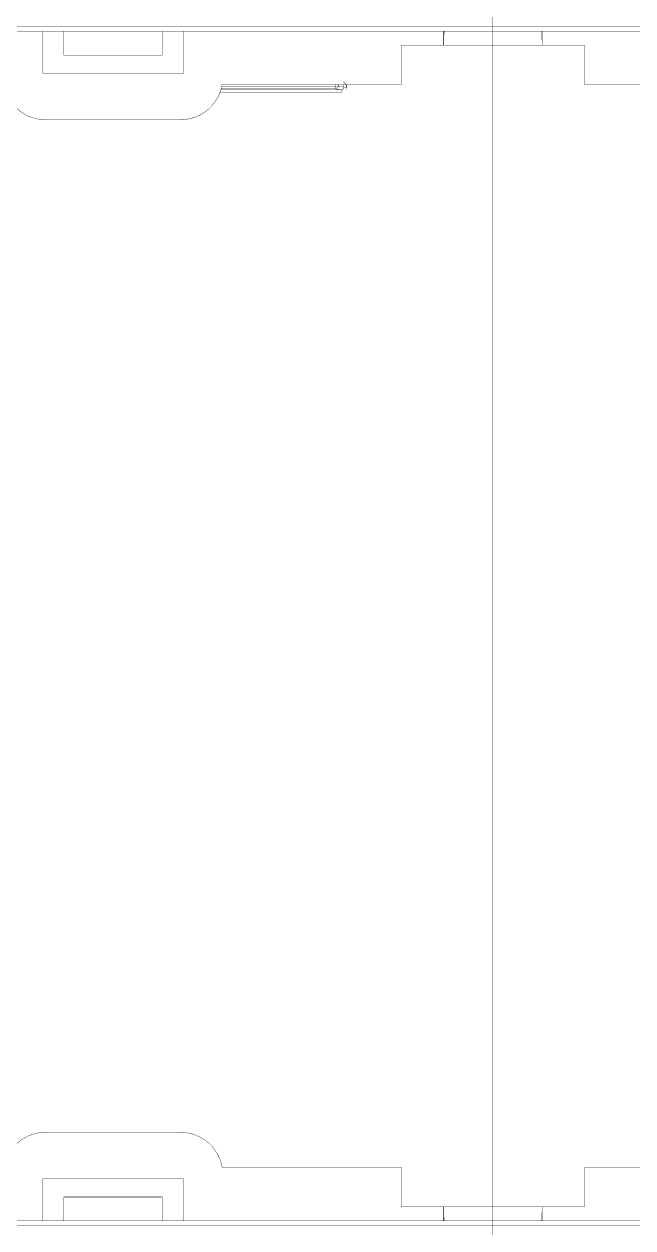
# Model space of a CAD drawing. Header units: inches. Extents: x 0 to 35.2, y -0.7 to 15.9.
# Drawn here: x 13.513 to 14.365, y 11.758 to 13.443 of the extents above; entities that cross this region are included whole.
import ezdxf

# ---------------------------------------------------------------- set-up
doc = ezdxf.new("R2010")
doc.units = ezdxf.units.IN
doc.header["$MEASUREMENT"] = 0
doc.layers.add('Dimensions', color=6, linetype='Continuous')

msp = doc.modelspace()

# ---------------------------------------------------------------- linework, layer by layer
at = {"layer": 'Dimensions', "const_width": 0.0005}
for points in [[(14.1689, 10.4252), (14.1689, 14.5292)], [(12.4994, 13.4389), (15.8385, 13.4389)], [(12.4994, 13.4329), (15.8385, 13.4329)], [(13.539, 13.3739), (13.539, 13.4329)], [(13.5686, 13.3995), (13.5686, 13.4329)], [(13.7063, 13.3995), (13.7063, 13.4329)], [(13.7359, 13.3739), (13.7359, 13.4329)], [(14.1, 13.4133), (14.1006, 13.4329)], [(14.1, 13.4133), (14.1, 13.4329)], [(14.2373, 13.4329), (14.2378, 13.4133)], [(14.2378, 13.4133), (14.2378, 13.4329)], [(13.5686, 13.3995), (13.7063, 13.3995)], [(14.041, 13.4133), (14.1, 13.4133)], [(14.041, 13.3581), (14.041, 13.4133)], [(14.1, 13.4133), (14.2378, 13.4133)], [(14.2378, 13.4133), (14.2969, 13.4133)], [(14.2969, 13.3581), (14.2969, 13.4133)], [(13.539, 13.3739), (13.7359, 13.3739)], [(13.7869, 13.3467), (13.9564, 13.3467)], [(13.7882, 13.3506), (13.9564, 13.3506)], [(13.7887, 13.3522), (13.9486, 13.3522)], [(13.7896, 13.3561), (13.9486, 13.3561)], [(13.79, 13.3581), (14.041, 13.3581)], [(13.9486, 13.3561), (13.9486, 13.3581)], [(13.9486, 13.3522), (13.9486, 13.3561)], [(13.9486, 13.3561), (13.9526, 13.3561)], [(13.9486, 13.3522), (13.9564, 13.3506)], [(13.9526, 13.3561), (13.9526, 13.3581)], [(13.9526, 13.3561), (13.9603, 13.3546)], [(13.9564, 13.3467), (13.9564, 13.3506)], [(13.9564, 13.3506), (13.9564, 13.3506)], [(13.9564, 13.3506), (13.9565, 13.3506)], [(13.9565, 13.3506), (13.9566, 13.3507)], [(13.9566, 13.3507), (13.9566, 13.3507)], [(13.9566, 13.3507), (13.9567, 13.3507)], [(13.9567, 13.3507), (13.9568, 13.3507)], [(13.9568, 13.3507), (13.9568, 13.3507)], [(13.9568, 13.3507), (13.9569, 13.3507)], [(13.9569, 13.3507), (13.9569, 13.3507)], [(13.957, 13.3507), (13.9571, 13.3507)], [(13.9569, 13.3507), (13.957, 13.3507)], [(13.9571, 13.3507), (13.9571, 13.3507)], [(13.9571, 13.3507), (13.9572, 13.3507)], [(13.9572, 13.3507), (13.9572, 13.3507)], [(13.9572, 13.3507), (13.9573, 13.3508)], [(13.9573, 13.3508), (13.9574, 13.3508)], [(13.9574, 13.3508), (13.9574, 13.3508)], [(13.9574, 13.3508), (13.9575, 13.3508)], [(13.9575, 13.3508), (13.9575, 13.3508)], [(13.9575, 13.3508), (13.9576, 13.3508)], [(13.9576, 13.3508), (13.9577, 13.3509)], [(13.9577, 13.3509), (13.9577, 13.3509)], [(13.9577, 13.3509), (13.9578, 13.3509)], [(13.9578, 13.3509), (13.9578, 13.3509)], [(13.9578, 13.3509), (13.9579, 13.3509)], [(13.9579, 13.3509), (13.9579, 13.351)], [(13.9579, 13.351), (13.958, 13.351)], [(13.958, 13.351), (13.9581, 13.351)], [(13.9581, 13.351), (13.9581, 13.351)], [(13.9582, 13.3511), (13.9582, 13.3511)], [(13.9581, 13.351), (13.9582, 13.3511)], [(13.9582, 13.3511), (13.9583, 13.3511)], [(13.9583, 13.3511), (13.9583, 13.3512)], [(13.9584, 13.3512), (13.9584, 13.3512)], [(13.9583, 13.3512), (13.9584, 13.3512)], [(13.9584, 13.3512), (13.9585, 13.3513)], [(13.9585, 13.3513), (13.9585, 13.3513)], [(13.9585, 13.3513), (13.9586, 13.3513)], [(13.9586, 13.3513), (13.9587, 13.3514)], [(13.9587, 13.3514), (13.9587, 13.3514)], [(13.9588, 13.3515), (13.9588, 13.3515)], [(13.9587, 13.3514), (13.9588, 13.3514)], [(13.9588, 13.3514), (13.9588, 13.3515)], [(13.9588, 13.3515), (13.9589, 13.3515)], [(13.9589, 13.3515), (13.9589, 13.3516)], [(13.9589, 13.3516), (13.959, 13.3516)], [(13.959, 13.3516), (13.959, 13.3517)], [(13.959, 13.3517), (13.9591, 13.3517)], [(13.9591, 13.3517), (13.9591, 13.3518)], [(13.9592, 13.3518), (13.9592, 13.3518)], [(13.9591, 13.3518), (13.9592, 13.3518)], [(13.9593, 13.3519), (13.9593, 13.3519)], [(13.9593, 13.3519), (13.9593, 13.352)], [(13.9592, 13.3518), (13.9593, 13.3519)], [(13.9593, 13.352), (13.9594, 13.352)], [(13.9594, 13.352), (13.9594, 13.3521)], [(13.9594, 13.3619), (13.9595, 13.3618)], [(13.9595, 13.3522), (13.9595, 13.3522)], [(13.9594, 13.3521), (13.9595, 13.3521)], [(13.9595, 13.3521), (13.9595, 13.3522)], [(13.9595, 13.3618), (13.9596, 13.3618)], [(13.9596, 13.3523), (13.9596, 13.3523)], [(13.9595, 13.3522), (13.9596, 13.3523)], [(13.9596, 13.3618), (13.9597, 13.3617)], [(13.9596, 13.3524), (13.9597, 13.3524)], [(13.9597, 13.3524), (13.9597, 13.3525)], [(13.9596, 13.3523), (13.9596, 13.3524)], [(13.9597, 13.3617), (13.9599, 13.3616)], [(13.9598, 13.3526), (13.9598, 13.3526)], [(13.9597, 13.3525), (13.9597, 13.3525)], [(13.9597, 13.3525), (13.9598, 13.3526)], [(13.9599, 13.3616), (13.96, 13.3616)], [(13.9599, 13.3528), (13.9599, 13.3529)], [(13.9598, 13.3527), (13.9599, 13.3527)], [(13.9599, 13.3527), (13.9599, 13.3528)], [(13.9598, 13.3526), (13.9598, 13.3527)], [(13.96, 13.3616), (13.9601, 13.3615)], [(13.96, 13.353), (13.96, 13.353)], [(13.9599, 13.3529), (13.96, 13.3529)], [(13.96, 13.3529), (13.96, 13.353)], [(13.9601, 13.3615), (13.9602, 13.3615)], [(13.9601, 13.3532), (13.9601, 13.3533)], [(13.9601, 13.3532), (13.9601, 13.3532)], [(13.96, 13.3531), (13.96, 13.3531)], [(13.96, 13.3531), (13.9601, 13.3532)], [(13.96, 13.353), (13.96, 13.3531)], [(13.9602, 13.3615), (13.9603, 13.3614)], [(13.9602, 13.3535), (13.9602, 13.3536)], [(13.9602, 13.3535), (13.9602, 13.3535)], [(13.9601, 13.3534), (13.9602, 13.3534)], [(13.9602, 13.3534), (13.9602, 13.3535)], [(13.9601, 13.3533), (13.9601, 13.3534)], [(13.9603, 13.3614), (13.9604, 13.3614)], [(13.9603, 13.3541), (13.9603, 13.3541)], [(13.9603, 13.354), (13.9603, 13.354)], [(13.9603, 13.354), (13.9603, 13.3541)], [(13.9603, 13.3538), (13.9603, 13.3539)], [(13.9603, 13.3539), (13.9603, 13.354)], [(13.9602, 13.3538), (13.9603, 13.3538)], [(13.9602, 13.3537), (13.9602, 13.3537)], [(13.9602, 13.3537), (13.9602, 13.3538)], [(13.9602, 13.3536), (13.9602, 13.3537)], [(13.9603, 13.3546), (13.9603, 13.3581)], [(13.9603, 13.3546), (13.9643, 13.3546)], [(13.9603, 13.3545), (13.9603, 13.3545)], [(13.9603, 13.3545), (13.9603, 13.3546)], [(13.9603, 13.3544), (13.9603, 13.3545)], [(13.9603, 13.3543), (13.9603, 13.3543)], [(13.9603, 13.3543), (13.9603, 13.3544)], [(13.9603, 13.3541), (13.9603, 13.3542)], [(13.9603, 13.3542), (13.9603, 13.3543)], [(13.9604, 13.3614), (13.9605, 13.3613)], [(13.9605, 13.3613), (13.9606, 13.3612)], [(13.9606, 13.3612), (13.9607, 13.3612)], [(13.9607, 13.3612), (13.9608, 13.3611)], [(13.9608, 13.3611), (13.9609, 13.361)], [(13.9609, 13.361), (13.961, 13.3609)], [(13.961, 13.3609), (13.9611, 13.3609)], [(13.9611, 13.3609), (13.9612, 13.3608)], [(13.9612, 13.3608), (13.9613, 13.3607)], [(13.9613, 13.3607), (13.9614, 13.3606)], [(13.9614, 13.3606), (13.9615, 13.3606)], [(13.9615, 13.3606), (13.9616, 13.3605)], [(13.9616, 13.3605), (13.9617, 13.3604)], [(13.9617, 13.3604), (13.9618, 13.3603)], [(13.9618, 13.3603), (13.9619, 13.3602)], [(13.9619, 13.3602), (13.962, 13.3601)], [(13.962, 13.3601), (13.962, 13.3601)], [(13.962, 13.3601), (13.9621, 13.36)], [(13.9621, 13.36), (13.9622, 13.3599)], [(13.9622, 13.3599), (13.9623, 13.3598)], [(13.9623, 13.3598), (13.9624, 13.3597)], [(13.9624, 13.3597), (13.9625, 13.3596)], [(13.9625, 13.3596), (13.9625, 13.3595)], [(13.9625, 13.3595), (13.9626, 13.3594)], [(13.9626, 13.3594), (13.9627, 13.3593)], [(13.9627, 13.3593), (13.9628, 13.3592)], [(13.9628, 13.3592), (13.9628, 13.3591)], [(13.9628, 13.3591), (13.9629, 13.359)], [(13.9629, 13.359), (13.963, 13.3589)], [(13.963, 13.3589), (13.963, 13.3588)], [(13.963, 13.3588), (13.9631, 13.3587)], [(13.9631, 13.3587), (13.9632, 13.3586)], [(13.9632, 13.3586), (13.9632, 13.3585)], [(13.9632, 13.3585), (13.9633, 13.3584)], [(13.9633, 13.3584), (13.9633, 13.3583)], [(13.9633, 13.3583), (13.9634, 13.3581)], [(13.9634, 13.3581), (13.9635, 13.358)], [(13.9635, 13.358), (13.9635, 13.3579)], [(13.9635, 13.3579), (13.9636, 13.3578)], [(13.9636, 13.3578), (13.9636, 13.3577)], [(13.9636, 13.3577), (13.9637, 13.3576)], [(13.9637, 13.3576), (13.9637, 13.3575)], [(13.9637, 13.3516), (13.9637, 13.3517)], [(13.9637, 13.3575), (13.9638, 13.3574)], [(13.9638, 13.3574), (13.9638, 13.3572)], [(13.9638, 13.3572), (13.9638, 13.3571)], [(13.9638, 13.3519), (13.9638, 13.352)], [(13.9637, 13.3518), (13.9638, 13.3519)], [(13.9637, 13.3517), (13.9637, 13.3518)], [(13.9638, 13.3571), (13.9639, 13.357)], [(13.9639, 13.357), (13.9639, 13.3569)], [(13.9639, 13.3521), (13.9639, 13.3523)], [(13.9638, 13.352), (13.9639, 13.3521)], [(13.9639, 13.3569), (13.964, 13.3568)], [(13.964, 13.3568), (13.964, 13.3566)], [(13.964, 13.3566), (13.964, 13.3565)], [(13.964, 13.3525), (13.964, 13.3526)], [(13.9639, 13.3524), (13.964, 13.3525)], [(13.9639, 13.3523), (13.9639, 13.3524)], [(13.964, 13.3565), (13.964, 13.3564)], [(13.964, 13.3564), (13.9641, 13.3563)], [(13.9641, 13.3563), (13.9641, 13.3562)], [(13.9641, 13.3562), (13.9641, 13.356)], [(13.9641, 13.353), (13.9641, 13.3531)], [(13.9641, 13.3529), (13.9641, 13.353)], [(13.964, 13.3527), (13.9641, 13.3529)], [(13.964, 13.3526), (13.964, 13.3527)], [(13.9641, 13.356), (13.9641, 13.3559)], [(13.9641, 13.3559), (13.9642, 13.3558)], [(13.9642, 13.3558), (13.9642, 13.3557)], [(13.9642, 13.3557), (13.9642, 13.3556)], [(13.9642, 13.3556), (13.9642, 13.3554)], [(13.9642, 13.3536), (13.9642, 13.3537)], [(13.9642, 13.3535), (13.9642, 13.3536)], [(13.9642, 13.3533), (13.9642, 13.3535)], [(13.9641, 13.3532), (13.9642, 13.3533)], [(13.9641, 13.3531), (13.9641, 13.3532)], [(13.9643, 13.3546), (13.9643, 13.3581)], [(13.9642, 13.3554), (13.9642, 13.3553)], [(13.9642, 13.3553), (13.9642, 13.3552)], [(13.9642, 13.3552), (13.9642, 13.3551)], [(13.9642, 13.3551), (13.9643, 13.3549)], [(13.9643, 13.3549), (13.9643, 13.3548)], [(13.9643, 13.3548), (13.9643, 13.3547)], [(13.9643, 13.3547), (13.9643, 13.3546)], [(13.9643, 13.3544), (13.9643, 13.3546)], [(13.9643, 13.3543), (13.9643, 13.3544)], [(13.9642, 13.3542), (13.9643, 13.3543)], [(13.9642, 13.3541), (13.9642, 13.3542)], [(13.9642, 13.354), (13.9642, 13.3541)], [(13.9642, 13.3538), (13.9642, 13.354)], [(13.9642, 13.3537), (13.9642, 13.3538)], [(14.2969, 13.3581), (14.5479, 13.3581)], [(13.5431, 13.3089), (13.7318, 13.3089)], [(13.5431, 11.8916), (13.7318, 11.8916)], [(13.79, 11.8424), (14.041, 11.8424)], [(14.041, 11.7873), (14.041, 11.8424)], [(14.2969, 11.8424), (14.5479, 11.8424)], [(14.2969, 11.7873), (14.2969, 11.8424)], [(13.539, 11.8266), (13.7359, 11.8266)], [(13.539, 11.7676), (13.539, 11.8266)], [(13.7359, 11.7676), (13.7359, 11.8266)], [(13.5686, 11.7676), (13.5686, 11.801)], [(13.5686, 11.801), (13.7063, 11.801)], [(13.7063, 11.7676), (13.7063, 11.801)], [(14.041, 11.7873), (14.1, 11.7873)], [(14.1, 11.7676), (14.1, 11.7873)], [(14.1, 11.7873), (14.1006, 11.7676)], [(14.1, 11.7873), (14.2378, 11.7873)], [(14.2373, 11.7676), (14.2378, 11.7873)], [(14.2378, 11.7676), (14.2378, 11.7873)], [(14.2378, 11.7873), (14.2969, 11.7873)], [(12.4994, 11.7676), (15.8385, 11.7676)], [(12.4994, 11.7616), (15.8385, 11.7616)]]:
    msp.add_lwpolyline(points, dxfattribs=at)
at = {"layer": 'Dimensions', "const_width": 0.00025}
for points in [[(13.5389, 13.4329, 1), (13.5392, 13.4329, 1)], [(13.5684, 13.4329, 1), (13.5687, 13.4329, 1)], [(13.7062, 13.4329, 1), (13.7065, 13.4329, 1)], [(13.7358, 13.4329, 1), (13.736, 13.4329, 1)], [(14.0999, 13.4329, 1), (14.1002, 13.4329, 1)], [(14.1005, 13.4329, 1), (14.1008, 13.4329, 1)], [(14.2371, 13.4329, 1), (14.2374, 13.4329, 1)], [(14.2377, 13.4329, 1), (14.238, 13.4329, 1)], [(13.5684, 13.3995, 1), (13.5687, 13.3995, 1)], [(13.5684, 13.3995, 1), (13.5687, 13.3995, 1)], [(13.7062, 13.3995, 1), (13.7065, 13.3995, 1)], [(13.7062, 13.3995, 1), (13.7065, 13.3995, 1)], [(14.0409, 13.4133, 1), (14.0411, 13.4133, 1)], [(14.0409, 13.4133, 1), (14.0411, 13.4133, 1)], [(14.0999, 13.4133, 1), (14.1002, 13.4133, 1)], [(14.0999, 13.4133, 1), (14.1002, 13.4133, 1)], [(14.0999, 13.4133, 1), (14.1002, 13.4133, 1)], [(14.0999, 13.4133, 1), (14.1002, 13.4133, 1)], [(14.2377, 13.4133, 1), (14.238, 13.4133, 1)], [(14.2377, 13.4133, 1), (14.238, 13.4133, 1)], [(14.2377, 13.4133, 1), (14.238, 13.4133, 1)], [(14.2377, 13.4133, 1), (14.238, 13.4133, 1)], [(14.2968, 13.4133, 1), (14.297, 13.4133, 1)], [(14.2968, 13.4133, 1), (14.297, 13.4133, 1)], [(13.5389, 13.3739, 1), (13.5392, 13.3739, 1)], [(13.5389, 13.3739, 1), (13.5392, 13.3739, 1)], [(13.7358, 13.3739, 1), (13.736, 13.3739, 1)], [(13.7358, 13.3739, 1), (13.736, 13.3739, 1)], [(13.7867, 13.3467, 1), (13.787, 13.3467, 1)], [(13.7881, 13.3506, 1), (13.7884, 13.3506, 1)], [(13.7886, 13.3522, 1), (13.7888, 13.3522, 1)], [(13.7895, 13.3561, 1), (13.7898, 13.3561, 1)], [(13.7899, 13.3581, 1), (13.7901, 13.3581, 1)], [(13.7899, 13.3581, 1), (13.7901, 13.3581, 1)], [(13.9485, 13.3581, 1), (13.9488, 13.3581, 1)], [(13.9485, 13.3561, 1), (13.9488, 13.3561, 1)], [(13.9485, 13.3561, 1), (13.9488, 13.3561, 1)], [(13.9485, 13.3561, 1), (13.9488, 13.3561, 1)], [(13.9485, 13.3561, 1), (13.9488, 13.3561, 1)], [(13.9485, 13.3522, 1), (13.9488, 13.3522, 1)], [(13.9485, 13.3522, 1), (13.9488, 13.3522, 1)], [(13.9485, 13.3522, 1), (13.9488, 13.3522, 1)], [(13.9485, 13.3522, 1), (13.9488, 13.3522, 1)], [(13.9525, 13.3581, 1), (13.9527, 13.3581, 1)], [(13.9525, 13.3561, 1), (13.9527, 13.3561, 1)], [(13.9525, 13.3561, 1), (13.9527, 13.3561, 1)], [(13.9525, 13.3561, 1), (13.9527, 13.3561, 1)], [(13.9525, 13.3561, 1), (13.9527, 13.3561, 1)], [(13.9563, 13.3506, 1), (13.9565, 13.3506, 1)], [(13.9563, 13.3506, 1), (13.9565, 13.3506, 1)], [(13.9563, 13.3506, 1), (13.9565, 13.3506, 1)], [(13.9563, 13.3506, 1), (13.9565, 13.3506, 1)], [(13.9563, 13.3467, 1), (13.9565, 13.3467, 1)], [(13.9563, 13.3467, 1), (13.9565, 13.3467, 1)], [(13.9563, 13.3506, 1), (13.9566, 13.3506, 1)], [(13.9563, 13.3506, 1), (13.9566, 13.3506, 1)], [(13.9564, 13.3506, 1), (13.9566, 13.3506, 1)], [(13.9564, 13.3506, 1), (13.9566, 13.3506, 1)], [(13.9564, 13.3507, 1), (13.9567, 13.3507, 1)], [(13.9564, 13.3507, 1), (13.9567, 13.3507, 1)], [(13.9565, 13.3507, 1), (13.9568, 13.3507, 1)], [(13.9565, 13.3507, 1), (13.9568, 13.3507, 1)], [(13.9566, 13.3507, 1), (13.9568, 13.3507, 1)], [(13.9566, 13.3507, 1), (13.9568, 13.3507, 1)], [(13.9566, 13.3507, 1), (13.9569, 13.3507, 1)], [(13.9566, 13.3507, 1), (13.9569, 13.3507, 1)], [(13.9567, 13.3507, 1), (13.9569, 13.3507, 1)], [(13.9567, 13.3507, 1), (13.9569, 13.3507, 1)], [(13.9568, 13.3507, 1), (13.957, 13.3507, 1)], [(13.9568, 13.3507, 1), (13.957, 13.3507, 1)], [(13.9568, 13.3507, 1), (13.9571, 13.3507, 1)], [(13.9568, 13.3507, 1), (13.9571, 13.3507, 1)], [(13.9569, 13.3507, 1), (13.9571, 13.3507, 1)], [(13.9569, 13.3507, 1), (13.9571, 13.3507, 1)], [(13.9569, 13.3507, 1), (13.9572, 13.3507, 1)], [(13.9569, 13.3507, 1), (13.9572, 13.3507, 1)], [(13.957, 13.3507, 1), (13.9572, 13.3507, 1)], [(13.957, 13.3507, 1), (13.9572, 13.3507, 1)], [(13.9571, 13.3507, 1), (13.9573, 13.3507, 1)], [(13.9571, 13.3507, 1), (13.9573, 13.3507, 1)], [(13.9571, 13.3507, 1), (13.9574, 13.3507, 1)], [(13.9571, 13.3507, 1), (13.9574, 13.3507, 1)], [(13.9572, 13.3508, 1), (13.9574, 13.3508, 1)], [(13.9572, 13.3508, 1), (13.9574, 13.3508, 1)], [(13.9572, 13.3508, 1), (13.9575, 13.3508, 1)], [(13.9572, 13.3508, 1), (13.9575, 13.3508, 1)], [(13.9574, 13.3508, 1), (13.9576, 13.3508, 1)], [(13.9574, 13.3508, 1), (13.9576, 13.3508, 1)], [(13.9573, 13.3508, 1), (13.9575, 13.3508, 1)], [(13.9573, 13.3508, 1), (13.9575, 13.3508, 1)], [(13.9574, 13.3508, 1), (13.9577, 13.3508, 1)], [(13.9574, 13.3508, 1), (13.9577, 13.3508, 1)], [(13.9575, 13.3508, 1), (13.9577, 13.3508, 1)], [(13.9575, 13.3508, 1), (13.9577, 13.3508, 1)], [(13.9575, 13.3509, 1), (13.9578, 13.3509, 1)], [(13.9575, 13.3509, 1), (13.9578, 13.3509, 1)], [(13.9577, 13.3509, 1), (13.9579, 13.3509, 1)], [(13.9577, 13.3509, 1), (13.9579, 13.3509, 1)], [(13.9576, 13.3509, 1), (13.9578, 13.3509, 1)], [(13.9576, 13.3509, 1), (13.9578, 13.3509, 1)], [(13.9577, 13.3509, 1), (13.958, 13.3509, 1)], [(13.9577, 13.3509, 1), (13.958, 13.3509, 1)], [(13.9578, 13.3509, 1), (13.958, 13.3509, 1)], [(13.9578, 13.3509, 1), (13.958, 13.3509, 1)], [(13.9578, 13.351, 1), (13.9581, 13.351, 1)], [(13.9578, 13.351, 1), (13.9581, 13.351, 1)], [(13.9579, 13.351, 1), (13.9582, 13.351, 1)], [(13.9579, 13.351, 1), (13.9582, 13.351, 1)], [(13.9579, 13.351, 1), (13.9581, 13.351, 1)], [(13.9579, 13.351, 1), (13.9581, 13.351, 1)], [(13.958, 13.351, 1), (13.9582, 13.351, 1)], [(13.958, 13.351, 1), (13.9582, 13.351, 1)], [(13.958, 13.3511, 1), (13.9583, 13.3511, 1)], [(13.958, 13.3511, 1), (13.9583, 13.3511, 1)], [(13.9581, 13.3511, 1), (13.9584, 13.3511, 1)], [(13.9581, 13.3511, 1), (13.9584, 13.3511, 1)], [(13.9582, 13.3511, 1), (13.9584, 13.3511, 1)], [(13.9582, 13.3511, 1), (13.9584, 13.3511, 1)], [(13.9582, 13.3512, 1), (13.9585, 13.3512, 1)], [(13.9582, 13.3512, 1), (13.9585, 13.3512, 1)], [(13.9583, 13.3512, 1), (13.9585, 13.3512, 1)], [(13.9583, 13.3512, 1), (13.9585, 13.3512, 1)], [(13.9583, 13.3512, 1), (13.9586, 13.3512, 1)], [(13.9583, 13.3512, 1), (13.9586, 13.3512, 1)], [(13.9584, 13.3513, 1), (13.9586, 13.3513, 1)], [(13.9584, 13.3513, 1), (13.9586, 13.3513, 1)], [(13.9585, 13.3513, 1), (13.9587, 13.3513, 1)], [(13.9585, 13.3513, 1), (13.9587, 13.3513, 1)], [(13.9584, 13.3513, 1), (13.9587, 13.3513, 1)], [(13.9584, 13.3513, 1), (13.9587, 13.3513, 1)], [(13.9585, 13.3514, 1), (13.9588, 13.3514, 1)], [(13.9585, 13.3514, 1), (13.9588, 13.3514, 1)], [(13.9586, 13.3514, 1), (13.9589, 13.3514, 1)], [(13.9586, 13.3514, 1), (13.9589, 13.3514, 1)], [(13.9587, 13.3515, 1), (13.9589, 13.3515, 1)], [(13.9587, 13.3515, 1), (13.9589, 13.3515, 1)], [(13.9586, 13.3514, 1), (13.9588, 13.3514, 1)], [(13.9586, 13.3514, 1), (13.9588, 13.3514, 1)], [(13.9587, 13.3515, 1), (13.959, 13.3515, 1)], [(13.9587, 13.3515, 1), (13.959, 13.3515, 1)], [(13.9588, 13.3515, 1), (13.959, 13.3515, 1)], [(13.9588, 13.3515, 1), (13.959, 13.3515, 1)], [(13.9589, 13.3516, 1), (13.9591, 13.3516, 1)], [(13.9589, 13.3516, 1), (13.9591, 13.3516, 1)], [(13.9588, 13.3516, 1), (13.9591, 13.3516, 1)], [(13.9588, 13.3516, 1), (13.9591, 13.3516, 1)], [(13.959, 13.3517, 1), (13.9592, 13.3517, 1)], [(13.959, 13.3517, 1), (13.9592, 13.3517, 1)], [(13.9589, 13.3517, 1), (13.9592, 13.3517, 1)], [(13.9589, 13.3517, 1), (13.9592, 13.3517, 1)], [(13.959, 13.3518, 1), (13.9593, 13.3518, 1)], [(13.959, 13.3518, 1), (13.9593, 13.3518, 1)], [(13.959, 13.3518, 1), (13.9593, 13.3518, 1)], [(13.959, 13.3518, 1), (13.9593, 13.3518, 1)], [(13.9592, 13.3519, 1), (13.9594, 13.3519, 1)], [(13.9592, 13.3519, 1), (13.9594, 13.3519, 1)], [(13.9591, 13.3518, 1), (13.9593, 13.3518, 1)], [(13.9591, 13.3518, 1), (13.9593, 13.3518, 1)], [(13.9591, 13.3519, 1), (13.9594, 13.3519, 1)], [(13.9591, 13.3519, 1), (13.9594, 13.3519, 1)], [(13.9593, 13.352, 1), (13.9595, 13.352, 1)], [(13.9593, 13.352, 1), (13.9595, 13.352, 1)], [(13.9592, 13.352, 1), (13.9595, 13.352, 1)], [(13.9592, 13.352, 1), (13.9595, 13.352, 1)], [(13.9593, 13.3619, 1), (13.9595, 13.3619, 1)], [(13.9593, 13.3521, 1), (13.9596, 13.3521, 1)], [(13.9593, 13.3521, 1), (13.9596, 13.3521, 1)], [(13.9594, 13.3522, 1), (13.9596, 13.3522, 1)], [(13.9594, 13.3522, 1), (13.9596, 13.3522, 1)], [(13.9593, 13.3521, 1), (13.9595, 13.3521, 1)], [(13.9593, 13.3521, 1), (13.9595, 13.3521, 1)], [(13.9594, 13.3618, 1), (13.9596, 13.3618, 1)], [(13.9594, 13.3618, 1), (13.9596, 13.3618, 1)], [(13.9594, 13.3522, 1), (13.9597, 13.3522, 1)], [(13.9594, 13.3522, 1), (13.9597, 13.3522, 1)], [(13.9594, 13.3523, 1), (13.9597, 13.3523, 1)], [(13.9594, 13.3523, 1), (13.9597, 13.3523, 1)], [(13.9595, 13.3618, 1), (13.9598, 13.3618, 1)], [(13.9595, 13.3618, 1), (13.9598, 13.3618, 1)], [(13.9596, 13.3524, 1), (13.9598, 13.3524, 1)], [(13.9596, 13.3524, 1), (13.9598, 13.3524, 1)], [(13.9595, 13.3523, 1), (13.9597, 13.3523, 1)], [(13.9595, 13.3523, 1), (13.9597, 13.3523, 1)], [(13.9595, 13.3524, 1), (13.9598, 13.3524, 1)], [(13.9595, 13.3524, 1), (13.9598, 13.3524, 1)], [(13.9596, 13.3617, 1), (13.9599, 13.3617, 1)], [(13.9596, 13.3617, 1), (13.9599, 13.3617, 1)], [(13.9596, 13.3525, 1), (13.9599, 13.3525, 1)], [(13.9596, 13.3525, 1), (13.9599, 13.3525, 1)], [(13.9597, 13.3526, 1), (13.9599, 13.3526, 1)], [(13.9597, 13.3526, 1), (13.9599, 13.3526, 1)], [(13.9596, 13.3525, 1), (13.9598, 13.3525, 1)], [(13.9596, 13.3525, 1), (13.9598, 13.3525, 1)], [(13.9597, 13.3616, 1), (13.96, 13.3616, 1)], [(13.9597, 13.3616, 1), (13.96, 13.3616, 1)], [(13.9597, 13.3527, 1), (13.96, 13.3527, 1)], [(13.9597, 13.3527, 1), (13.96, 13.3527, 1)], [(13.9598, 13.3528, 1), (13.96, 13.3528, 1)], [(13.9598, 13.3528, 1), (13.96, 13.3528, 1)], [(13.9597, 13.3526, 1), (13.9599, 13.3526, 1)], [(13.9597, 13.3526, 1), (13.9599, 13.3526, 1)], [(13.9597, 13.3527, 1), (13.96, 13.3527, 1)], [(13.9597, 13.3527, 1), (13.96, 13.3527, 1)], [(13.9598, 13.3616, 1), (13.9601, 13.3616, 1)], [(13.9598, 13.3616, 1), (13.9601, 13.3616, 1)], [(13.9598, 13.3529, 1), (13.9601, 13.3529, 1)], [(13.9598, 13.3529, 1), (13.9601, 13.3529, 1)], [(13.9599, 13.353, 1), (13.9601, 13.353, 1)], [(13.9599, 13.353, 1), (13.9601, 13.353, 1)], [(13.9598, 13.3529, 1), (13.96, 13.3529, 1)], [(13.9598, 13.3529, 1), (13.96, 13.3529, 1)], [(13.96, 13.3615, 1), (13.9602, 13.3615, 1)], [(13.96, 13.3615, 1), (13.9602, 13.3615, 1)], [(13.96, 13.3532, 1), (13.9602, 13.3532, 1)], [(13.96, 13.3532, 1), (13.9602, 13.3532, 1)], [(13.9599, 13.3531, 1), (13.9602, 13.3531, 1)], [(13.9599, 13.3531, 1), (13.9602, 13.3531, 1)], [(13.9599, 13.3532, 1), (13.9602, 13.3532, 1)], [(13.9599, 13.3532, 1), (13.9602, 13.3532, 1)], [(13.9599, 13.353, 1), (13.9601, 13.353, 1)], [(13.9599, 13.353, 1), (13.9601, 13.353, 1)], [(13.9599, 13.3531, 1), (13.9602, 13.3531, 1)], [(13.9599, 13.3531, 1), (13.9602, 13.3531, 1)], [(13.9601, 13.3615, 1), (13.9603, 13.3615, 1)], [(13.9601, 13.3615, 1), (13.9603, 13.3615, 1)], [(13.9601, 13.3535, 1), (13.9603, 13.3535, 1)], [(13.9601, 13.3535, 1), (13.9603, 13.3535, 1)], [(13.96, 13.3534, 1), (13.9603, 13.3534, 1)], [(13.96, 13.3534, 1), (13.9603, 13.3534, 1)], [(13.96, 13.3535, 1), (13.9603, 13.3535, 1)], [(13.96, 13.3535, 1), (13.9603, 13.3535, 1)], [(13.96, 13.3533, 1), (13.9602, 13.3533, 1)], [(13.96, 13.3533, 1), (13.9602, 13.3533, 1)], [(13.96, 13.3534, 1), (13.9603, 13.3534, 1)], [(13.96, 13.3534, 1), (13.9603, 13.3534, 1)], [(13.9602, 13.3614, 1), (13.9604, 13.3614, 1)], [(13.9602, 13.3614, 1), (13.9604, 13.3614, 1)], [(13.9602, 13.354, 1), (13.9604, 13.354, 1)], [(13.9602, 13.354, 1), (13.9604, 13.354, 1)], [(13.9602, 13.3541, 1), (13.9604, 13.3541, 1)], [(13.9602, 13.3541, 1), (13.9604, 13.3541, 1)], [(13.9601, 13.3539, 1), (13.9604, 13.3539, 1)], [(13.9601, 13.3539, 1), (13.9604, 13.3539, 1)], [(13.9602, 13.354, 1), (13.9604, 13.354, 1)], [(13.9602, 13.354, 1), (13.9604, 13.354, 1)], [(13.9601, 13.3538, 1), (13.9604, 13.3538, 1)], [(13.9601, 13.3538, 1), (13.9604, 13.3538, 1)], [(13.9601, 13.3537, 1), (13.9604, 13.3537, 1)], [(13.9601, 13.3537, 1), (13.9604, 13.3537, 1)], [(13.9601, 13.3538, 1), (13.9604, 13.3538, 1)], [(13.9601, 13.3538, 1), (13.9604, 13.3538, 1)], [(13.9601, 13.3536, 1), (13.9603, 13.3536, 1)], [(13.9601, 13.3536, 1), (13.9603, 13.3536, 1)], [(13.9601, 13.3537, 1), (13.9603, 13.3537, 1)], [(13.9601, 13.3537, 1), (13.9603, 13.3537, 1)], [(13.9602, 13.3581, 1), (13.9605, 13.3581, 1)], [(13.9602, 13.3546, 1), (13.9605, 13.3546, 1)], [(13.9602, 13.3545, 1), (13.9605, 13.3545, 1)], [(13.9602, 13.3545, 1), (13.9605, 13.3545, 1)], [(13.9602, 13.3546, 1), (13.9605, 13.3546, 1)], [(13.9602, 13.3546, 1), (13.9605, 13.3546, 1)], [(13.9602, 13.3546, 1), (13.9605, 13.3546, 1)], [(13.9602, 13.3545, 1), (13.9604, 13.3545, 1)], [(13.9602, 13.3545, 1), (13.9604, 13.3545, 1)], [(13.9602, 13.3543, 1), (13.9604, 13.3543, 1)], [(13.9602, 13.3543, 1), (13.9604, 13.3543, 1)], [(13.9602, 13.3544, 1), (13.9604, 13.3544, 1)], [(13.9602, 13.3544, 1), (13.9604, 13.3544, 1)], [(13.9602, 13.3542, 1), (13.9604, 13.3542, 1)], [(13.9602, 13.3542, 1), (13.9604, 13.3542, 1)], [(13.9602, 13.3543, 1), (13.9604, 13.3543, 1)], [(13.9602, 13.3543, 1), (13.9604, 13.3543, 1)], [(13.9602, 13.3541, 1), (13.9604, 13.3541, 1)], [(13.9602, 13.3541, 1), (13.9604, 13.3541, 1)], [(13.9603, 13.3614, 1), (13.9605, 13.3614, 1)], [(13.9603, 13.3614, 1), (13.9605, 13.3614, 1)], [(13.9604, 13.3613, 1), (13.9606, 13.3613, 1)], [(13.9604, 13.3613, 1), (13.9606, 13.3613, 1)], [(13.9605, 13.3612, 1), (13.9607, 13.3612, 1)], [(13.9605, 13.3612, 1), (13.9607, 13.3612, 1)], [(13.9606, 13.3612, 1), (13.9608, 13.3612, 1)], [(13.9606, 13.3612, 1), (13.9608, 13.3612, 1)], [(13.9607, 13.3611, 1), (13.9609, 13.3611, 1)], [(13.9607, 13.3611, 1), (13.9609, 13.3611, 1)], [(13.9608, 13.361, 1), (13.961, 13.361, 1)], [(13.9608, 13.361, 1), (13.961, 13.361, 1)], [(13.9609, 13.3609, 1), (13.9611, 13.3609, 1)], [(13.9609, 13.3609, 1), (13.9611, 13.3609, 1)], [(13.961, 13.3609, 1), (13.9612, 13.3609, 1)], [(13.961, 13.3609, 1), (13.9612, 13.3609, 1)], [(13.9611, 13.3608, 1), (13.9613, 13.3608, 1)], [(13.9611, 13.3608, 1), (13.9613, 13.3608, 1)], [(13.9612, 13.3607, 1), (13.9614, 13.3607, 1)], [(13.9612, 13.3607, 1), (13.9614, 13.3607, 1)], [(13.9613, 13.3606, 1), (13.9615, 13.3606, 1)], [(13.9613, 13.3606, 1), (13.9615, 13.3606, 1)], [(13.9614, 13.3606, 1), (13.9616, 13.3606, 1)], [(13.9614, 13.3606, 1), (13.9616, 13.3606, 1)], [(13.9615, 13.3605, 1), (13.9617, 13.3605, 1)], [(13.9615, 13.3605, 1), (13.9617, 13.3605, 1)], [(13.9616, 13.3604, 1), (13.9618, 13.3604, 1)], [(13.9616, 13.3604, 1), (13.9618, 13.3604, 1)], [(13.9617, 13.3603, 1), (13.9619, 13.3603, 1)], [(13.9617, 13.3603, 1), (13.9619, 13.3603, 1)], [(13.9617, 13.3602, 1), (13.962, 13.3602, 1)], [(13.9617, 13.3602, 1), (13.962, 13.3602, 1)], [(13.9618, 13.3601, 1), (13.9621, 13.3601, 1)], [(13.9618, 13.3601, 1), (13.9621, 13.3601, 1)], [(13.9619, 13.3601, 1), (13.9622, 13.3601, 1)], [(13.9619, 13.3601, 1), (13.9622, 13.3601, 1)], [(13.962, 13.36, 1), (13.9623, 13.36, 1)], [(13.962, 13.36, 1), (13.9623, 13.36, 1)], [(13.9621, 13.3599, 1), (13.9623, 13.3599, 1)], [(13.9621, 13.3599, 1), (13.9623, 13.3599, 1)], [(13.9622, 13.3598, 1), (13.9624, 13.3598, 1)], [(13.9622, 13.3598, 1), (13.9624, 13.3598, 1)], [(13.9623, 13.3597, 1), (13.9625, 13.3597, 1)], [(13.9623, 13.3597, 1), (13.9625, 13.3597, 1)], [(13.9623, 13.3596, 1), (13.9626, 13.3596, 1)], [(13.9623, 13.3596, 1), (13.9626, 13.3596, 1)], [(13.9624, 13.3595, 1), (13.9627, 13.3595, 1)], [(13.9624, 13.3595, 1), (13.9627, 13.3595, 1)], [(13.9625, 13.3594, 1), (13.9627, 13.3594, 1)], [(13.9625, 13.3594, 1), (13.9627, 13.3594, 1)], [(13.9626, 13.3593, 1), (13.9628, 13.3593, 1)], [(13.9626, 13.3593, 1), (13.9628, 13.3593, 1)], [(13.9626, 13.3592, 1), (13.9629, 13.3592, 1)], [(13.9626, 13.3592, 1), (13.9629, 13.3592, 1)], [(13.9627, 13.3591, 1), (13.963, 13.3591, 1)], [(13.9627, 13.3591, 1), (13.963, 13.3591, 1)], [(13.9628, 13.359, 1), (13.963, 13.359, 1)], [(13.9628, 13.359, 1), (13.963, 13.359, 1)], [(13.9628, 13.3589, 1), (13.9631, 13.3589, 1)], [(13.9628, 13.3589, 1), (13.9631, 13.3589, 1)], [(13.9629, 13.3588, 1), (13.9632, 13.3588, 1)], [(13.9629, 13.3588, 1), (13.9632, 13.3588, 1)], [(13.963, 13.3587, 1), (13.9632, 13.3587, 1)], [(13.963, 13.3587, 1), (13.9632, 13.3587, 1)], [(13.963, 13.3586, 1), (13.9633, 13.3586, 1)], [(13.963, 13.3586, 1), (13.9633, 13.3586, 1)], [(13.9631, 13.3585, 1), (13.9634, 13.3585, 1)], [(13.9631, 13.3585, 1), (13.9634, 13.3585, 1)], [(13.9632, 13.3584, 1), (13.9634, 13.3584, 1)], [(13.9632, 13.3584, 1), (13.9634, 13.3584, 1)], [(13.9632, 13.3583, 1), (13.9635, 13.3583, 1)], [(13.9632, 13.3583, 1), (13.9635, 13.3583, 1)], [(13.9633, 13.3581, 1), (13.9635, 13.3581, 1)], [(13.9633, 13.3581, 1), (13.9635, 13.3581, 1)], [(13.9633, 13.358, 1), (13.9636, 13.358, 1)], [(13.9633, 13.358, 1), (13.9636, 13.358, 1)], [(13.9634, 13.3579, 1), (13.9636, 13.3579, 1)], [(13.9634, 13.3579, 1), (13.9636, 13.3579, 1)], [(13.9634, 13.3578, 1), (13.9637, 13.3578, 1)], [(13.9634, 13.3578, 1), (13.9637, 13.3578, 1)], [(13.9635, 13.3577, 1), (13.9637, 13.3577, 1)], [(13.9635, 13.3577, 1), (13.9637, 13.3577, 1)], [(13.9635, 13.3576, 1), (13.9638, 13.3576, 1)], [(13.9635, 13.3576, 1), (13.9638, 13.3576, 1)], [(13.9635, 13.3516, 1), (13.9638, 13.3516, 1)], [(13.9636, 13.3575, 1), (13.9638, 13.3575, 1)], [(13.9636, 13.3575, 1), (13.9638, 13.3575, 1)], [(13.9636, 13.3574, 1), (13.9639, 13.3574, 1)], [(13.9636, 13.3574, 1), (13.9639, 13.3574, 1)], [(13.9637, 13.3572, 1), (13.9639, 13.3572, 1)], [(13.9637, 13.3572, 1), (13.9639, 13.3572, 1)], [(13.9637, 13.3519, 1), (13.9639, 13.3519, 1)], [(13.9637, 13.3519, 1), (13.9639, 13.3519, 1)], [(13.9636, 13.3518, 1), (13.9639, 13.3518, 1)], [(13.9636, 13.3518, 1), (13.9639, 13.3518, 1)], [(13.9636, 13.3517, 1), (13.9638, 13.3517, 1)], [(13.9636, 13.3517, 1), (13.9638, 13.3517, 1)], [(13.9637, 13.3571, 1), (13.964, 13.3571, 1)], [(13.9637, 13.3571, 1), (13.964, 13.3571, 1)], [(13.9638, 13.357, 1), (13.964, 13.357, 1)], [(13.9638, 13.357, 1), (13.964, 13.357, 1)], [(13.9637, 13.3521, 1), (13.964, 13.3521, 1)], [(13.9637, 13.3521, 1), (13.964, 13.3521, 1)], [(13.9637, 13.352, 1), (13.964, 13.352, 1)], [(13.9637, 13.352, 1), (13.964, 13.352, 1)], [(13.9638, 13.3569, 1), (13.964, 13.3569, 1)], [(13.9638, 13.3569, 1), (13.964, 13.3569, 1)], [(13.9638, 13.3568, 1), (13.9641, 13.3568, 1)], [(13.9638, 13.3568, 1), (13.9641, 13.3568, 1)], [(13.9639, 13.3566, 1), (13.9641, 13.3566, 1)], [(13.9639, 13.3566, 1), (13.9641, 13.3566, 1)], [(13.9639, 13.3525, 1), (13.9641, 13.3525, 1)], [(13.9639, 13.3525, 1), (13.9641, 13.3525, 1)], [(13.9638, 13.3524, 1), (13.9641, 13.3524, 1)], [(13.9638, 13.3524, 1), (13.9641, 13.3524, 1)], [(13.9638, 13.3523, 1), (13.964, 13.3523, 1)], [(13.9638, 13.3523, 1), (13.964, 13.3523, 1)], [(13.9639, 13.3565, 1), (13.9641, 13.3565, 1)], [(13.9639, 13.3565, 1), (13.9641, 13.3565, 1)], [(13.9639, 13.3564, 1), (13.9642, 13.3564, 1)], [(13.9639, 13.3564, 1), (13.9642, 13.3564, 1)], [(13.9639, 13.3563, 1), (13.9642, 13.3563, 1)], [(13.9639, 13.3563, 1), (13.9642, 13.3563, 1)], [(13.964, 13.3562, 1), (13.9642, 13.3562, 1)], [(13.964, 13.3562, 1), (13.9642, 13.3562, 1)], [(13.964, 13.353, 1), (13.9642, 13.353, 1)], [(13.964, 13.353, 1), (13.9642, 13.353, 1)], [(13.9639, 13.3529, 1), (13.9642, 13.3529, 1)], [(13.9639, 13.3529, 1), (13.9642, 13.3529, 1)], [(13.9639, 13.3527, 1), (13.9642, 13.3527, 1)], [(13.9639, 13.3527, 1), (13.9642, 13.3527, 1)], [(13.9639, 13.3526, 1), (13.9641, 13.3526, 1)], [(13.9639, 13.3526, 1), (13.9641, 13.3526, 1)], [(13.964, 13.356, 1), (13.9642, 13.356, 1)], [(13.964, 13.356, 1), (13.9642, 13.356, 1)], [(13.964, 13.3559, 1), (13.9643, 13.3559, 1)], [(13.964, 13.3559, 1), (13.9643, 13.3559, 1)], [(13.964, 13.3558, 1), (13.9643, 13.3558, 1)], [(13.964, 13.3558, 1), (13.9643, 13.3558, 1)], [(13.9641, 13.3557, 1), (13.9643, 13.3557, 1)], [(13.9641, 13.3557, 1), (13.9643, 13.3557, 1)], [(13.9641, 13.3556, 1), (13.9643, 13.3556, 1)], [(13.9641, 13.3556, 1), (13.9643, 13.3556, 1)], [(13.9641, 13.3536, 1), (13.9643, 13.3536, 1)], [(13.9641, 13.3536, 1), (13.9643, 13.3536, 1)], [(13.9641, 13.3535, 1), (13.9643, 13.3535, 1)], [(13.9641, 13.3535, 1), (13.9643, 13.3535, 1)], [(13.964, 13.3533, 1), (13.9643, 13.3533, 1)], [(13.964, 13.3533, 1), (13.9643, 13.3533, 1)], [(13.964, 13.3532, 1), (13.9643, 13.3532, 1)], [(13.964, 13.3532, 1), (13.9643, 13.3532, 1)], [(13.964, 13.3531, 1), (13.9642, 13.3531, 1)], [(13.964, 13.3531, 1), (13.9642, 13.3531, 1)], [(13.9641, 13.3581, 1), (13.9644, 13.3581, 1)], [(13.9641, 13.3554, 1), (13.9643, 13.3554, 1)], [(13.9641, 13.3554, 1), (13.9643, 13.3554, 1)], [(13.9641, 13.3553, 1), (13.9644, 13.3553, 1)], [(13.9641, 13.3553, 1), (13.9644, 13.3553, 1)], [(13.9641, 13.3552, 1), (13.9644, 13.3552, 1)], [(13.9641, 13.3552, 1), (13.9644, 13.3552, 1)], [(13.9641, 13.3551, 1), (13.9644, 13.3551, 1)], [(13.9641, 13.3551, 1), (13.9644, 13.3551, 1)], [(13.9641, 13.3549, 1), (13.9644, 13.3549, 1)], [(13.9641, 13.3549, 1), (13.9644, 13.3549, 1)], [(13.9641, 13.3548, 1), (13.9644, 13.3548, 1)], [(13.9641, 13.3548, 1), (13.9644, 13.3548, 1)], [(13.9641, 13.3547, 1), (13.9644, 13.3547, 1)], [(13.9641, 13.3547, 1), (13.9644, 13.3547, 1)], [(13.9641, 13.3546, 1), (13.9644, 13.3546, 1)], [(13.9641, 13.3546, 1), (13.9644, 13.3546, 1)], [(13.9641, 13.3546, 1), (13.9644, 13.3546, 1)], [(13.9641, 13.3546, 1), (13.9644, 13.3546, 1)], [(13.9641, 13.3544, 1), (13.9644, 13.3544, 1)], [(13.9641, 13.3544, 1), (13.9644, 13.3544, 1)], [(13.9641, 13.3543, 1), (13.9644, 13.3543, 1)], [(13.9641, 13.3543, 1), (13.9644, 13.3543, 1)], [(13.9641, 13.3542, 1), (13.9644, 13.3542, 1)], [(13.9641, 13.3542, 1), (13.9644, 13.3542, 1)], [(13.9641, 13.3541, 1), (13.9644, 13.3541, 1)], [(13.9641, 13.3541, 1), (13.9644, 13.3541, 1)], [(13.9641, 13.354, 1), (13.9644, 13.354, 1)], [(13.9641, 13.354, 1), (13.9644, 13.354, 1)], [(13.9641, 13.3538, 1), (13.9643, 13.3538, 1)], [(13.9641, 13.3538, 1), (13.9643, 13.3538, 1)], [(13.9641, 13.3537, 1), (13.9643, 13.3537, 1)], [(13.9641, 13.3537, 1), (13.9643, 13.3537, 1)], [(14.0409, 13.3581, 1), (14.0411, 13.3581, 1)], [(14.0409, 13.3581, 1), (14.0411, 13.3581, 1)], [(14.2968, 13.3581, 1), (14.297, 13.3581, 1)], [(14.2968, 13.3581, 1), (14.297, 13.3581, 1)], [(13.543, 13.3089, 1), (13.5432, 13.3089, 1)], [(13.543, 13.3089, 1), (13.5432, 13.3089, 1)], [(13.7317, 13.3089, 1), (13.7319, 13.3089, 1)], [(13.7317, 13.3089, 1), (13.7319, 13.3089, 1)], [(13.543, 11.8916, 1), (13.5432, 11.8916, 1)], [(13.543, 11.8916, 1), (13.5432, 11.8916, 1)], [(13.7317, 11.8916, 1), (13.7319, 11.8916, 1)], [(13.7317, 11.8916, 1), (13.7319, 11.8916, 1)], [(13.7899, 11.8424, 1), (13.7901, 11.8424, 1)], [(13.7899, 11.8424, 1), (13.7901, 11.8424, 1)], [(14.0409, 11.8424, 1), (14.0411, 11.8424, 1)], [(14.0409, 11.8424, 1), (14.0411, 11.8424, 1)], [(14.2968, 11.8424, 1), (14.297, 11.8424, 1)], [(14.2968, 11.8424, 1), (14.297, 11.8424, 1)], [(13.5389, 11.8266, 1), (13.5392, 11.8266, 1)], [(13.5389, 11.8266, 1), (13.5392, 11.8266, 1)], [(13.7358, 11.8266, 1), (13.736, 11.8266, 1)], [(13.7358, 11.8266, 1), (13.736, 11.8266, 1)], [(13.5684, 11.801, 1), (13.5687, 11.801, 1)], [(13.5684, 11.801, 1), (13.5687, 11.801, 1)], [(13.7062, 11.801, 1), (13.7065, 11.801, 1)], [(13.7062, 11.801, 1), (13.7065, 11.801, 1)], [(14.0409, 11.7873, 1), (14.0411, 11.7873, 1)], [(14.0409, 11.7873, 1), (14.0411, 11.7873, 1)], [(14.0999, 11.7873, 1), (14.1002, 11.7873, 1)], [(14.0999, 11.7873, 1), (14.1002, 11.7873, 1)], [(14.0999, 11.7873, 1), (14.1002, 11.7873, 1)], [(14.0999, 11.7873, 1), (14.1002, 11.7873, 1)], [(14.2377, 11.7873, 1), (14.238, 11.7873, 1)], [(14.2377, 11.7873, 1), (14.238, 11.7873, 1)], [(14.2377, 11.7873, 1), (14.238, 11.7873, 1)], [(14.2377, 11.7873, 1), (14.238, 11.7873, 1)], [(14.2968, 11.7873, 1), (14.297, 11.7873, 1)], [(14.2968, 11.7873, 1), (14.297, 11.7873, 1)], [(13.5389, 11.7676, 1), (13.5392, 11.7676, 1)], [(13.5684, 11.7676, 1), (13.5687, 11.7676, 1)], [(13.7062, 11.7676, 1), (13.7065, 11.7676, 1)], [(13.7358, 11.7676, 1), (13.736, 11.7676, 1)], [(14.0999, 11.7676, 1), (14.1002, 11.7676, 1)], [(14.1005, 11.7676, 1), (14.1008, 11.7676, 1)], [(14.2371, 11.7676, 1), (14.2374, 11.7676, 1)], [(14.2377, 11.7676, 1), (14.238, 11.7676, 1)]]:
    msp.add_lwpolyline(points, format="xyb", close=True, dxfattribs=at)
at = {"layer": 'Dimensions', "const_width": 0.0005}
for points in [[(13.5431, 13.3089, -0.365977), (13.4849, 13.3581)], [(13.79, 13.3581, -0.365977), (13.7318, 13.3089)], [(13.9526, 13.3561, -0.413952), (13.9486, 13.3522)], [(13.4849, 11.8424, -0.365977), (13.5431, 11.8916)], [(13.7318, 11.8916, -0.365977), (13.79, 11.8424)]]:
    msp.add_lwpolyline(points, format="xyb", dxfattribs=at)

doc.saveas('drawing.dxf')
